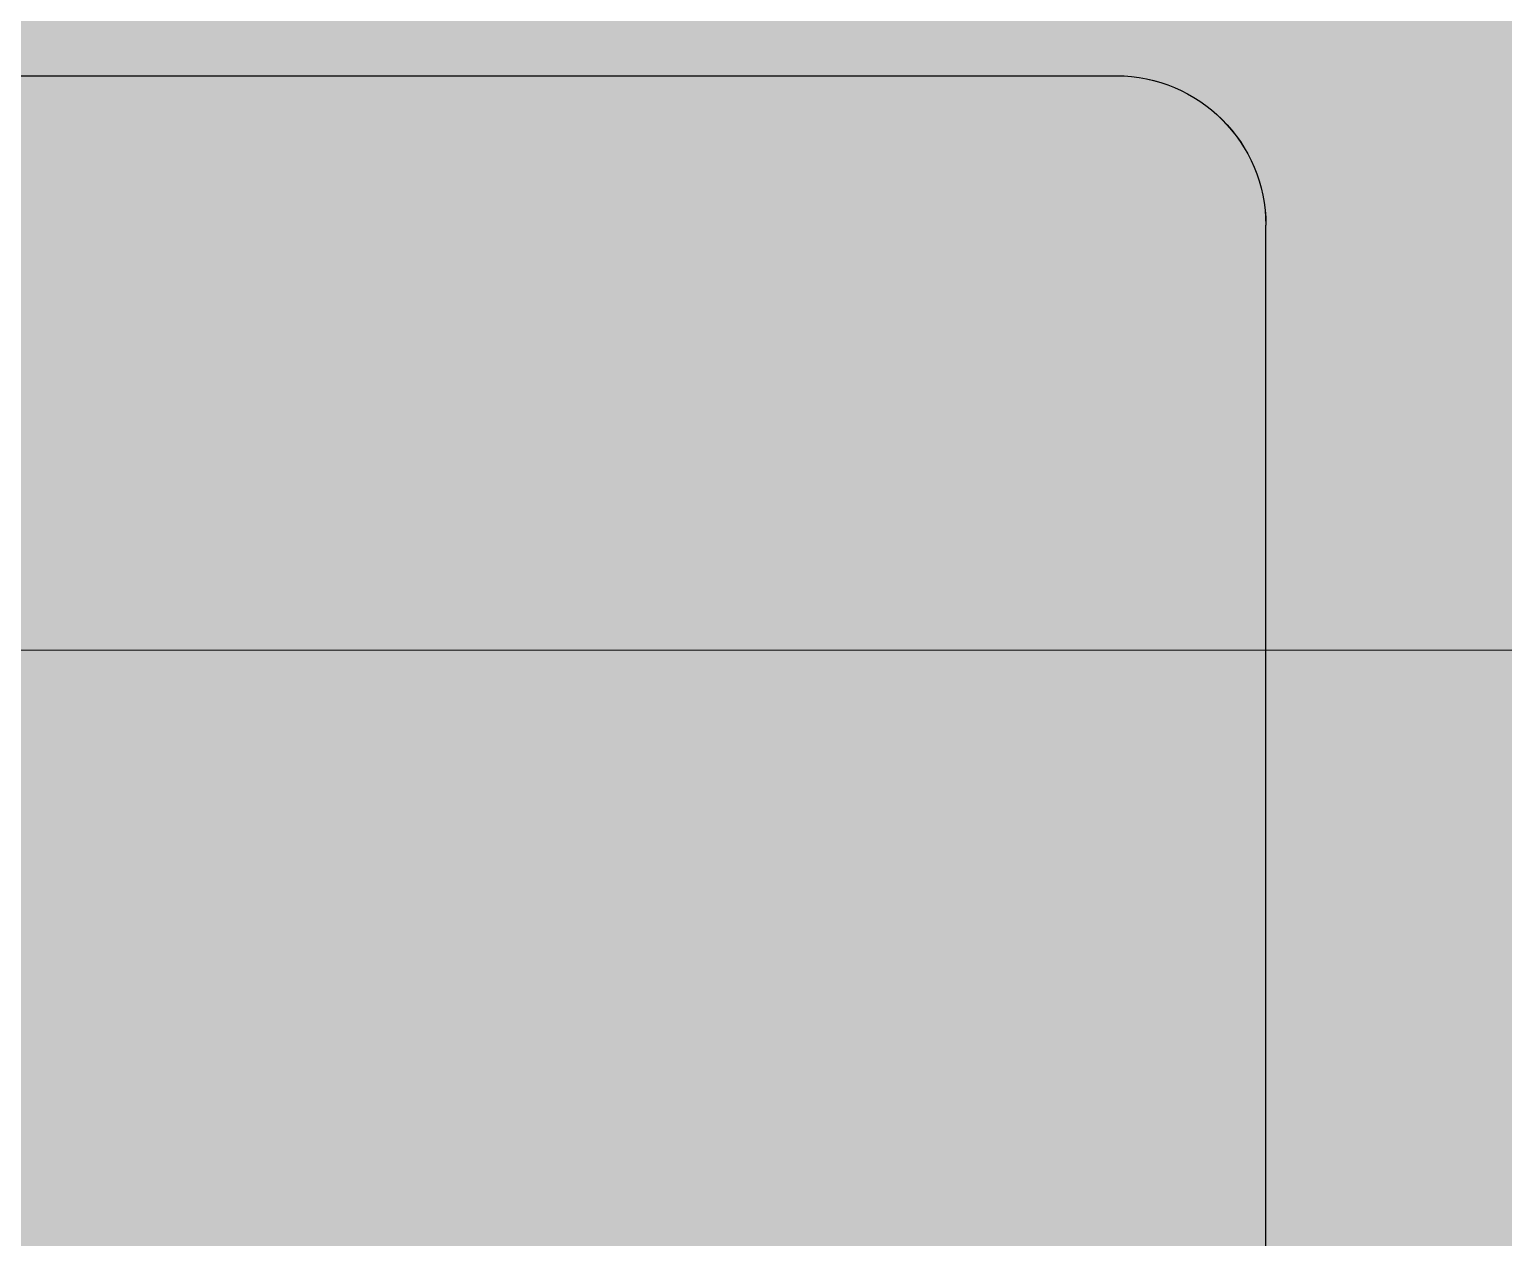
# Model space of a CAD drawing. Header units: millimetres. Extents: x 4739419 to 5837985, y 2291271 to 3446271.
# Drawn here: x 4887740.9 to 4887823.1, y 2413958.5 to 2414025.8 of the extents above; entities that cross this region are included whole.
import ezdxf

# ---------------------------------------------------------------- set-up
doc = ezdxf.new("R2010")
doc.units = ezdxf.units.MM
doc.layers.get('0').update_dxf_attribs({"color": 255})
for name, color, linetype in [('HEB-Angle joint', 1, 'Continuous'), ('HEB-Area(PC Topping)', 3, 'Continuous'), ('XR-평면도$0$A-ELEV-PATT', 9, 'Continuous')]:
    doc.layers.add(name, color=color, linetype=linetype)
doc.layers.add('XR-평면도$0$A-ELEV-LIN3', color=9, linetype='Continuous', lineweight=18)

# ---------------------------------------------------------------- blocks, each defined once
blk = doc.blocks.new('XR-평면도$0$스크린+범퍼_기준층 고정식램프(210318)')
at = {"layer": 'XR-평면도$0$A-ELEV-PATT', "ltscale": 0.002}
h = blk.add_hatch(dxfattribs=at)
h.set_pattern_fill('AR-SAND', color=256, angle=180, style=0)
edge = h.paths.add_edge_path()
edge.add_line((623.667, -7000), (532, -7000))
edge.add_line((532, -7000), (532, -302))
edge.add_line((532, -302), (623.667, -302))
edge.add_arc((623.667, -310.333), 8.333, 0, 90, ccw=False)
edge.add_line((632, -310.333), (632, -6991.667))
edge.add_arc((623.667, -6991.667), 8.333, -90, 0, ccw=False)
at = {"layer": 'XR-평면도$0$A-ELEV-PATT'}
for p, q in [((502, -302), (623.667, -302)), ((632, -6991.667), (632, -310.333))]:
    blk.add_line(p, q, dxfattribs=at)
blk.add_arc((623.667, -310.333), 8.333, 0, 90, dxfattribs=at)

msp = doc.modelspace()

# ---------------------------------------------------------------- hatches: boundary and pattern name
at = {"layer": 'HEB-Area(PC Topping)'}
h = msp.add_hatch(dxfattribs=at)
h.set_pattern_fill('ANSI31', color=256, scale=300)
h.set_pattern_definition([(45, (152467.4, -0.001), (-673.51921, 673.51921), [])])
h.paths.add_polyline_path([(4865461.817, 2413991.225), (4865511.822, 2394416.614), (4898114.54, 2394416.614), (4898114.54, 2377621.694), (4911154.54, 2377621.695), (4911154.54, 2394421.694), (4943111.81, 2394421.694), (4943111.81, 2413991.225), (4905611.807, 2413991.225), (4905611.824, 2410391.225), (4903611.81, 2410391.225), (4903611.827, 2413991.225)])

# ---------------------------------------------------------------- linework, layer by layer
at = {"layer": 'HEB-Angle joint', "const_width": 300}
msp.add_lwpolyline([(4903611.827, 2413991.226), (4865461.817, 2413991.226), (4865511.822, 2394416.615), (4898114.54, 2394416.615), (4898114.54, 2377621.695), (4911154.54, 2377621.696), (4911154.54, 2394421.695), (4943111.81, 2394421.695), (4943111.81, 2413991.226), (4905611.807, 2413991.226), (4905611.824, 2410391.226), (4903611.81, 2410391.226), (4903611.827, 2413991.226)], dxfattribs=at)
at = {"layer": 'XR-평면도$0$A-ELEV-LIN3'}
for points in [[(4921561.81, 2413991.226), (4881111.81, 2413991.226), (4881111.81, 2420991.226), (4876661.81, 2420991.226), (4876661.81, 2425291.226), (4877761.81, 2425291.226), (4877761.81, 2426991.226), (4876461.81, 2426991.226), (4876461.81, 2426391.226), (4866611.81, 2426391.226), (4866611.81, 2426991.226), (4866311.81, 2426991.226), (4866311.81, 2441491.226), (4867011.81, 2441491.226), (4867011.81, 2442991.226)], [(4921561.817, 2413991.226), (4881111.817, 2413991.226), (4881111.817, 2420991.226), (4876661.817, 2420991.226), (4876661.817, 2425291.226), (4877761.817, 2425291.226), (4877761.817, 2426991.226), (4876461.817, 2426991.226), (4876461.817, 2426391.226), (4866611.817, 2426391.226), (4866611.817, 2426991.226), (4866311.817, 2426991.226), (4866311.817, 2441491.226), (4867011.817, 2441491.226), (4867011.817, 2442991.226)], [(4921561.817, 2413991.226), (4881111.817, 2413991.226), (4881111.817, 2420991.226), (4876661.817, 2420991.226), (4876661.817, 2425291.226), (4877761.817, 2425291.226), (4877761.817, 2426991.226), (4876461.817, 2426991.226), (4876461.817, 2426391.226), (4866611.817, 2426391.226), (4866611.817, 2426991.226), (4866311.817, 2426991.226), (4866311.817, 2441491.226), (4867011.817, 2441491.226), (4867011.817, 2442991.226)]]:
    msp.add_lwpolyline(points, dxfattribs=at)

# ---------------------------------------------------------------- block references
at = {"xscale": -1, "rotation": 270}
for p in [(4888111.81, 2413391.226), (4888111.817, 2413391.226), (4888111.817, 2413391.226)]:
    msp.add_blockref('XR-평면도$0$스크린+범퍼_기준층 고정식램프(210318)', p, dxfattribs=at)

doc.saveas('drawing.dxf')
